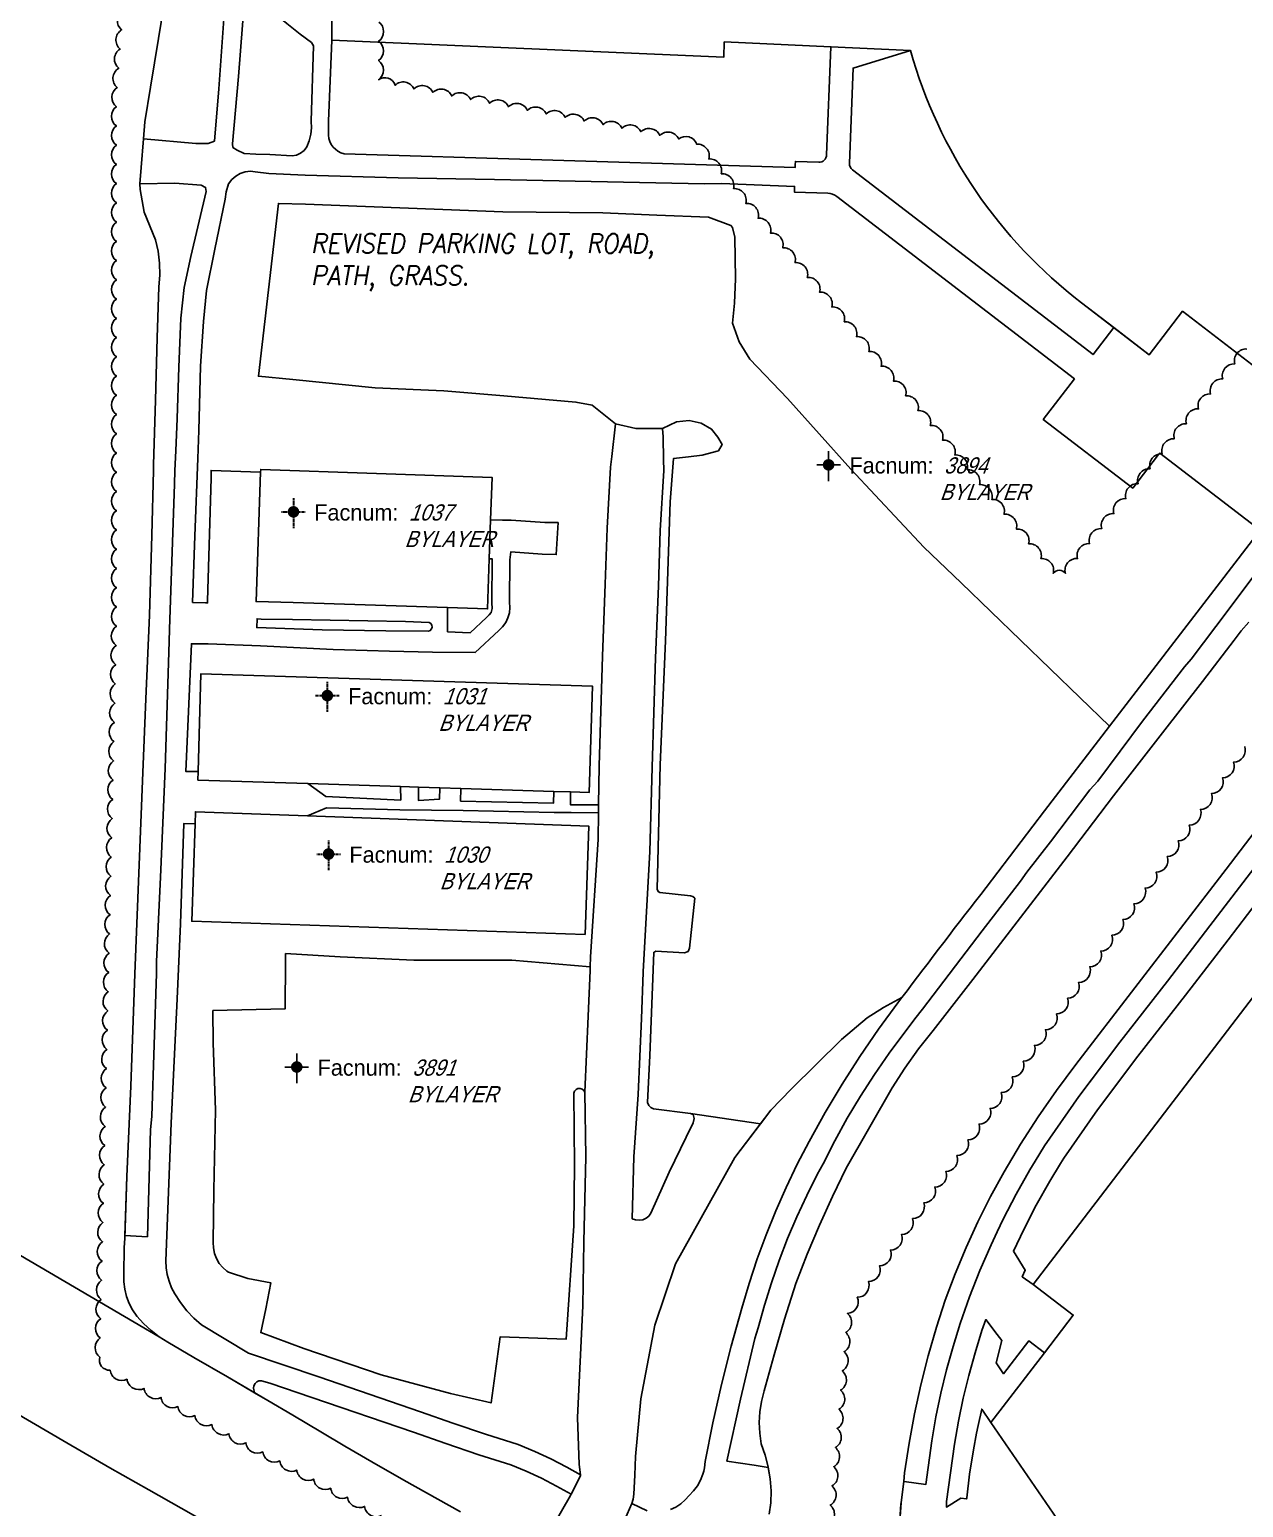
# Model space of a CAD drawing. Header units: inches. Extents: x 1273557 to 1282364, y 239587 to 246310.
# Drawn here: x 1275364.1 to 1275679.4, y 241234.5 to 241618.5 of the extents above; entities that cross this region are included whole.
import ezdxf
from ezdxf.enums import TextEntityAlignment as Align

# ---------------------------------------------------------------- set-up
doc = ezdxf.new("R2010")
doc.units = ezdxf.units.IN
doc.header["$MEASUREMENT"] = 0
doc.linetypes.add('DASHED2', pattern=[0.375, 0.25, -0.125])
doc.layers.add('BLDG-DATA', color=159, linetype='DASHED2', lineweight=30)
for name, color, linetype in [('BLDG-UW', 231, 'Continuous'), ('GRASS', 3, 'Continuous'), ('PATH', 253, 'Continuous'), ('PATH-ISLAND', 252, 'Continuous'), ('PRKG-DATA', 255, 'Continuous'), ('PRKG-UW', 6, 'Continuous'), ('REV-2013', 1, 'Continuous'), ('STREET-NONUW', 4, 'Continuous'), ('STREET-UW', 50, 'Continuous')]:
    doc.layers.add(name, color=color, linetype=linetype)
doc.styles.add('Revisions', font='simplex.shx', dxfattribs={"width": 0.9, "oblique": 10, "height": 25})
doc.styles.add('SS_LITE', font='FRABK.TTF', dxfattribs={"height": 16})

# ---------------------------------------------------------------- blocks, each defined once
blk = doc.blocks.new('*U1')
for p, q in [((-3.08, 0), (3.08, 0)), ((0, 3.55), (0, -4.2))]:
    blk.add_line(p, q)
at = {"const_width": 1.5}
blk.add_lwpolyline([(-0.75, 0, 1), (0.75, 0, 1)], format="xyb", close=True, dxfattribs=at)
at = {"layer": 'BLDG-DATA', "color": 1, "style": 'SS_LITE'}
blk.add_text('Facnum:', height=4.2, dxfattribs=at).set_placement((27.26, -2.25), align=Align.RIGHT)
at = {"layer": 'BLDG-DATA', "color": 7, "style": 'SS_LITE', "oblique": 20, "width": 0.9, "flags": 8}
for tag, p in [('FACNUM', (29.98, -2.25)), ('OBJECT', (28.84, -9.16))]:
    blk.add_attdef(tag, p, '', height=4.2, dxfattribs=at)
blk = doc.blocks.new('*U8')
for p, q in [((-3.08, 0), (3.08, 0)), ((0, 3.55), (0, -4.2))]:
    blk.add_line(p, q)
at = {"const_width": 1.5}
blk.add_lwpolyline([(-0.75, 0, 1), (0.75, 0, 1)], format="xyb", close=True, dxfattribs=at)
at = {"layer": 'PRKG-DATA', "color": 1, "style": 'SS_LITE'}
blk.add_text('Facnum:', height=4.2, dxfattribs=at).set_placement((27.26, -2.25), align=Align.RIGHT)
at = {"layer": 'PRKG-DATA', "color": 7, "style": 'SS_LITE', "oblique": 20, "width": 0.9, "flags": 8}
for tag, p in [('FACNUM', (29.98, -2.25)), ('OBJECT', (28.84, -9.16))]:
    blk.add_attdef(tag, p, '', height=4.2, dxfattribs=at)

msp = doc.modelspace()

# ---------------------------------------------------------------- linework, layer by layer
at = {"layer": 'BLDG-UW'}
msp.add_lwpolyline([(1275442.67, 241637.08), (1275442.56, 241615.75), (1275544.4, 241611.33), (1275544.53, 241615.34), (1275572.25, 241614.06), (1275592.92, 241613.1, 0.162374), (1275637.36, 241547.55), (1275654.95, 241534.04), (1275663.63, 241545.34), (1275695.16, 241521.12)], format="xyb", dxfattribs=at)
for points in [[(1275484.22, 241502.14), (1275424.12, 241504.23), (1275424.1, 241503.56), (1275422.92, 241469.88), (1275432.51, 241469.65), (1275472.66, 241468.33), (1275483.04, 241467.97), (1275483.49, 241480.99), (1275483.84, 241491.13)], [(1275407.81, 241423.49), (1275436.37, 241422.58), (1275460.46, 241421.82), (1275465.08, 241421.67), (1275470.68, 241421.49), (1275476.07, 241421.32), (1275500.27, 241420.55), (1275504.62, 241420.41), (1275509.43, 241420.26), (1275510.29, 241447.94), (1275408.57, 241451.13), (1275407.87, 241425.7)], [(1275406.19, 241386.83), (1275508.38, 241383.38), (1275509.33, 241411.57), (1275436.23, 241414.23), (1275407.15, 241415.29), (1275407.04, 241412.11)]]:
    msp.add_lwpolyline(points, close=True, dxfattribs=at)
msp.add_lwpolyline([(1275729.2, 241428.82), (1275624.78, 241292.47), (1275635.23, 241284.47), (1275627.72, 241274.65), (1275613.85, 241256.53), (1275629.02, 241234.39), (1275629.97, 241233), (1275637.21, 241222.22), (1275651, 241201.73), (1275662.77, 241184.24), (1275679.73, 241206.39)], dxfattribs=at)
at = {"layer": 'GRASS'}
for points in [[(1275393.62, 241590.17), (1275407.22, 241588.95), (1275410.49, 241588.95), (1275412.07, 241589.56), (1275413.24, 241603.12), (1275414.66, 241622.54), (1275416.26, 241641.99), (1275406.09, 241642.79), (1275400.96, 241638.64), (1275400.58, 241635.61), (1275399.67, 241628.99), (1275397.55, 241616.2), (1275395.48, 241603.55), (1275394.03, 241594.51)], [(1275437.81, 241614.3), (1275437.27, 241615.13), (1275434.33, 241617.3), (1275430.86, 241620.13), (1275425.55, 241624.47), (1275420.11, 241629.31), (1275419.9, 241626.43), (1275418.3, 241606.36), (1275416.75, 241588.87), (1275416.9, 241587.89), (1275417.96, 241587.16), (1275419.8, 241586.31), (1275422.84, 241586.19), (1275426.46, 241586.08), (1275432.25, 241585.74), (1275433.41, 241585.92), (1275434.48, 241586.39), (1275435.4, 241587.11), (1275436.1, 241588.05), (1275436.73, 241589.64), (1275437.13, 241591.31), (1275437.31, 241593.03), (1275437.25, 241594.75)], [(1275388.84, 241305.19), (1275394.66, 241304.85), (1275395.5, 241332.59), (1275395.8, 241336.18), (1275397.02, 241373.26), (1275397, 241376.35), (1275398.04, 241398.26), (1275399.27, 241426.5), (1275400.32, 241459.53), (1275400.38, 241462.7), (1275401.7, 241500.43), (1275401.84, 241503.96), (1275402.05, 241509.04), (1275402.41, 241517.48), (1275402.86, 241530.82), (1275403.32, 241543.52), (1275404.25, 241551.52), (1275405.93, 241559.53), (1275409.93, 241576.45), (1275409.77, 241577.5), (1275408.68, 241578.08), (1275401.79, 241578.62), (1275392.69, 241578.41), (1275392.75, 241576.94), (1275393.83, 241571.09), (1275396.77, 241563.93), (1275396.77, 241563.93), (1275397.44, 241560.91), (1275397.82, 241557.84), (1275397.89, 241554.75), (1275397.67, 241551.66), (1275397.25, 241538.43), (1275396.76, 241522.24), (1275396.3, 241505.43), (1275396.26, 241503.97), (1275395.81, 241487.13), (1275395.18, 241466.36), (1275394.3, 241444.62), (1275393.48, 241425.47), (1275392.46, 241399.34), (1275391.44, 241373.2), (1275390.35, 241343.96), (1275389.35, 241320.47)], [(1275535.29, 241507.54), (1275531.39, 241507.07), (1275530.49, 241495.81), (1275529.3, 241459.7), (1275527.91, 241427.5), (1275527.11, 241395.13), (1275527.38, 241394.53), (1275527.81, 241394.29), (1275535.8, 241393.45), (1275536.38, 241393.28), (1275536.88, 241392.81), (1275535.54, 241379.83), (1275535.14, 241378.97), (1275534.24, 241378.64), (1275526.75, 241379.09), (1275526.22, 241378.74), (1275525.19, 241351.9), (1275524.62, 241339.7), (1275524.91, 241338.97), (1275525.46, 241338.4), (1275526.18, 241338.09), (1275526.18, 241338.09), (1275535.77, 241336.89), (1275536.5, 241336.57), (1275536.75, 241335.6), (1275536.48, 241334.43), (1275534.64, 241330.68), (1275530.21, 241321.58), (1275525.51, 241310.94), (1275524.95, 241310.2), (1275524.22, 241309.63), (1275523.37, 241309.26), (1275522.45, 241309.11), (1275521.53, 241309.2), (1275520.65, 241309.52), (1275521.05, 241325.58), (1275522.14, 241341.76), (1275523.02, 241361.57), (1275523.51, 241373.54), (1275523.52, 241373.67), (1275523.65, 241376.87), (1275525.19, 241404.82), (1275525.84, 241426.9), (1275526.71, 241455.24), (1275527.47, 241473.93), (1275527.91, 241488.37), (1275528.84, 241503.97), (1275528.78, 241506.78), (1275528.65, 241512.71), (1275528.54, 241514.84), (1275532.13, 241516.62), (1275535.45, 241516.92), (1275538.53, 241516.24), (1275541.26, 241514.71), (1275542.87, 241512.65), (1275543.99, 241510.71), (1275543.03, 241509.08), (1275538.77, 241507.95)], [(1275482.77, 241465.76), (1275483.46, 241466.41), (1275483.95, 241467.06), (1275484.25, 241468.12), (1275484.14, 241469.58), (1275484.25, 241480.96), (1275483.49, 241480.99), (1275483.04, 241467.97), (1275472.66, 241468.33), (1275472.65, 241462.05), (1275478.53, 241461.81)], [(1275461.72, 241464.7), (1275467.88, 241464.44), (1275468.3, 241464.17), (1275468.58, 241463.75), (1275468.65, 241463.25), (1275468.51, 241462.77), (1275468.18, 241462.39), (1275467.72, 241462.18), (1275467.72, 241462.18), (1275456.62, 241462.29), (1275440.11, 241462.56), (1275423.07, 241463.12), (1275423.17, 241465.43), (1275424.19, 241465.34), (1275432.36, 241465.22)], [(1275460.46, 241421.82), (1275436.37, 241422.58), (1275441.01, 241419.27), (1275460.49, 241418.29)], [(1275470.68, 241421.49), (1275465.08, 241421.67), (1275465.09, 241418.2), (1275470.54, 241418.53)], [(1275500.27, 241420.55), (1275476.07, 241421.32), (1275476.04, 241418.03), (1275500.14, 241417.5)], [(1275508.38, 241383.38), (1275406.19, 241386.83), (1275407.04, 241412.11), (1275404.14, 241412.23), (1275403.29, 241386.11), (1275402.42, 241366.7), (1275400.81, 241334.35), (1275399.5, 241298.61), (1275399.56, 241296.8), (1275399.82, 241295.01), (1275400.29, 241293.26), (1275400.95, 241291.57), (1275401.79, 241289.97), (1275403.23, 241287.72), (1275404.88, 241285.62), (1275406.73, 241283.69), (1275408.76, 241281.95), (1275420.91, 241274.6), (1275439.22, 241268.4), (1275465.66, 241259.37), (1275474.06, 241256.37), (1275482.51, 241253.52), (1275491.02, 241250.82), (1275495.32, 241249.06), (1275499.53, 241247.12), (1275503.66, 241244.99), (1275507.21, 241242.98), (1275506.88, 241245.68), (1275506.42, 241257.86), (1275507.83, 241286.91), (1275508.06, 241303.55), (1275508.6, 241325.63), (1275508.32, 241342.37), (1275508.05, 241342.86), (1275507.62, 241343.22), (1275507.09, 241343.39), (1275506.53, 241343.35), (1275506.03, 241343.12), (1275505.64, 241342.71), (1275505.44, 241342.19), (1275505.44, 241342.19), (1275505.63, 241323.4), (1275505.43, 241307.64), (1275503.49, 241278.24), (1275486.35, 241278.87), (1275483.95, 241261.65), (1275473.44, 241264.14), (1275455.44, 241269), (1275435.3, 241275.79), (1275424.13, 241279.94), (1275425.41, 241286.07), (1275426.72, 241292.87), (1275420.75, 241294.01), (1275415.75, 241295.61), (1275415.32, 241295.87), (1275414.24, 241296.82), (1275413.33, 241297.93), (1275412.6, 241299.17), (1275412.09, 241300.51), (1275411.81, 241301.92), (1275411.75, 241303.36), (1275411.75, 241303.36), (1275411.93, 241316.98), (1275412.34, 241337.74), (1275411.8, 241355.23), (1275411.7, 241363.63), (1275430.44, 241364.05), (1275430.58, 241376.49), (1275430.58, 241378.41), (1275444.77, 241377.54), (1275463.89, 241376.75), (1275479.73, 241376.7), (1275489.38, 241376.67), (1275509.73, 241375.01), (1275509.83, 241377.6), (1275511.82, 241408.1), (1275511.89, 241414.99), (1275504.78, 241415.08), (1275500.36, 241415.08), (1275476.72, 241415.59), (1275460.24, 241415.8), (1275441.21, 241416.3), (1275436.23, 241414.23), (1275509.33, 241411.57)], [(1275627.72, 241274.65), (1275623.65, 241277.77), (1275617.11, 241269.24), (1275617.11, 241269.24), (1275615.18, 241272.09), (1275616.65, 241277.87), (1275615.45, 241279.45), (1275612.51, 241283.3), (1275611.51, 241280.45), (1275609.71, 241274.66), (1275608.09, 241268.79), (1275606.66, 241262.87), (1275605.41, 241256.9), (1275604.35, 241250.92), (1275602.33, 241236.01), (1275602.27, 241234.61), (1275606.01, 241236.91), (1275607.52, 241236.73), (1275607.55, 241237.02), (1275608.29, 241243.15), (1275609.28, 241249.51), (1275610.1, 241253.83), (1275610.48, 241255.83), (1275611.44, 241260.07), (1275613.85, 241256.53)]]:
    msp.add_lwpolyline(points, close=True, dxfattribs=at)
for points in [[(1275442.56, 241615.75), (1275441.7, 241594.7), (1275441.69, 241591.08, 0.329742), (1275445.76, 241586.27), (1275548.5, 241583.12), (1275562.99, 241582.69), (1275563.01, 241583.35), (1275563.03, 241584.25), (1275569.1, 241584.06, 0.411522), (1275571.15, 241585.99), (1275572.25, 241614.06), (1275544.53, 241615.34), (1275544.4, 241611.33)], [(1275577.07, 241583.79, 0.243307), (1275577.85, 241582.12), (1275640.38, 241534.09), (1275645.77, 241541.09), (1275637.36, 241547.55, -0.162374), (1275592.92, 241613.1), (1275578.04, 241608.54)], [(1275488.88, 241480.77), (1275488.77, 241469.74), (1275488.88, 241468.37), (1275488.74, 241467), (1275488.36, 241465.68), (1275487.76, 241464.44), (1275486.94, 241463.34), (1275485.94, 241462.39), (1275479.81, 241456.68), (1275468.78, 241456.72), (1275457.56, 241457.04), (1275451.81, 241457.21), (1275442.98, 241457.43), (1275424.04, 241458.41), (1275410.49, 241458.9), (1275406.11, 241458.94), (1275404.69, 241425.73), (1275407.87, 241425.7), (1275408.57, 241451.13), (1275510.29, 241447.94), (1275509.43, 241420.26), (1275504.62, 241420.41), (1275504.64, 241417.04), (1275511.91, 241417.03), (1275512.01, 241427.18), (1275512.88, 241455.73), (1275513.64, 241474.42), (1275514.09, 241488.99), (1275515.03, 241504.79), (1275515.33, 241507.57), (1275516.25, 241516.1), (1275516.25, 241516.1), (1275510.23, 241520.97), (1275506.01, 241521.74), (1275487.27, 241523.33), (1275471.68, 241524.68), (1275453.84, 241525.42), (1275432.5, 241527.62), (1275423.53, 241528.46), (1275428.73, 241573.36), (1275435.77, 241573.15), (1275487.02, 241571.13), (1275512.98, 241570.91), (1275527.06, 241570.33), (1275540.49, 241569.74), (1275546.3, 241567.64), (1275546.66, 241567.08), (1275547.26, 241564.56), (1275547.45, 241553.75), (1275547.17, 241547.44), (1275546.68, 241542.21), (1275548.44, 241537.35), (1275551.19, 241532.87), (1275561, 241522.62), (1275577.45, 241504.33), (1275596.43, 241484.03), (1275606.06, 241474.73), (1275644.62, 241437.5), (1275673.48, 241475.01), (1275683.79, 241488.45), (1275657.71, 241508.49), (1275657.4, 241508.09), (1275650.7, 241499.37), (1275627.44, 241517.24), (1275635.51, 241527.74), (1275573.78, 241575.16, 0.15761), (1275571.46, 241575.99), (1275562.8, 241576.25), (1275562.82, 241577.14), (1275562.84, 241577.79), (1275543.94, 241578.5), (1275539.36, 241578.43), (1275484.89, 241579.59), (1275459.84, 241579.99), (1275435.66, 241580.66), (1275426.19, 241581.13), (1275426.19, 241581.13), (1275422.65, 241581.54), (1275421.46, 241581.71), (1275420.11, 241581.55), (1275418.81, 241581.12), (1275417.63, 241580.44), (1275416.61, 241579.54), (1275415.78, 241578.46), (1275415.13, 241576.38), (1275414.87, 241574.46), (1275412.16, 241561.45), (1275410.05, 241550.76), (1275409.29, 241542.66), (1275408.47, 241531.05), (1275408.03, 241514.35), (1275407.79, 241507.11), (1275407.03, 241487), (1275406.4, 241469.69), (1275409.75, 241469.55), (1275410.3, 241469.53), (1275410.32, 241470.09), (1275411.21, 241501.97), (1275411.22, 241503.96), (1275424.1, 241503.56), (1275424.12, 241504.23), (1275484.22, 241502.14), (1275483.84, 241491.13), (1275486.97, 241491.02), (1275489.18, 241491.05), (1275497.89, 241490.45), (1275501.36, 241490.43), (1275500.9, 241482.08), (1275497.2, 241482.23), (1275489.09, 241482.8)]]:
    msp.add_lwpolyline(points, format="xyb", close=True, dxfattribs=at)
for points in [[(1275528.54, 241514.84), (1275528.65, 241512.71), (1275528.78, 241506.76)], [(1275688.3, 241484.81), (1275675.43, 241467.68), (1275665.85, 241454.95), (1275664.14, 241452.89), (1275653.19, 241438.85), (1275641.58, 241423.22), (1275639.52, 241420.93), (1275629.31, 241407.45), (1275623.2, 241399.58), (1275621.5, 241397.27), (1275611.54, 241384.31), (1275596.04, 241364.01), (1275594.07, 241361.47), (1275587.38, 241352.56), (1275583.56, 241347.04), (1275579.93, 241341.4), (1275576.5, 241335.64), (1275573.26, 241329.77), (1275570.23, 241323.8), (1275570.23, 241323.8), (1275568.72, 241321.05), (1275565.96, 241315.59), (1275563.38, 241310.03), (1275560.99, 241304.39), (1275558.79, 241298.68), (1275556.79, 241292.89), (1275554.99, 241287.04), (1275553.38, 241281.13), (1275553.38, 241281.13), (1275552.52, 241278.44), (1275548.77, 241262.61), (1275545.25, 241246.54), (1275552.36, 241245.48), (1275555.99, 241244.9), (1275555.97, 241245.03), (1275555.19, 241248.06), (1275554.15, 241251), (1275554.15, 241251), (1275553.76, 241253.76), (1275553.64, 241256.54), (1275553.79, 241259.32), (1275554.22, 241262.07), (1275554.91, 241264.76), (1275554.91, 241264.76), (1275557.49, 241274.12), (1275560.23, 241283.42), (1275563.13, 241292.67), (1275563.13, 241292.67), (1275566.11, 241300.29), (1275569.3, 241307.83), (1275572.68, 241315.28), (1275576.26, 241322.65), (1275588.16, 241343.51), (1275588.16, 241343.51), (1275591.5, 241348.64), (1275595.05, 241353.63), (1275598.79, 241358.47), (1275609.15, 241371.65), (1275620.63, 241386.68), (1275633.6, 241403.53), (1275645.68, 241419.38), (1275658.44, 241435.77), (1275668.81, 241449.14), (1275677, 241459.86), (1275677, 241459.86), (1275678.81, 241462.27), (1275680.8, 241464.56)], [(1275688.01, 241398.42), (1275675.47, 241381.99), (1275664.42, 241367.62), (1275652.04, 241351.74), (1275641.53, 241337.81), (1275632.77, 241325.23), (1275631.93, 241323.85), (1275629.11, 241319.24), (1275625.62, 241313.05), (1275622.34, 241306.74), (1275619.67, 241301.11), (1275622.76, 241296.16), (1275621.96, 241294.46), (1275624.77, 241292.45), (1275624.78, 241292.47), (1275729.2, 241428.82)], [(1275690.88, 241421.22), (1275674.94, 241400.32), (1275651.18, 241369.56), (1275635.87, 241349.6), (1275630.86, 241342.87), (1275626.09, 241335.97), (1275621.54, 241328.92), (1275617.24, 241321.72), (1275613.71, 241315.27), (1275610.42, 241308.7), (1275607.37, 241302.01), (1275604.55, 241295.21), (1275601.98, 241288.32), (1275599.65, 241281.33), (1275597.52, 241273.88), (1275595.63, 241266.36), (1275593.98, 241258.79), (1275592.57, 241251.17), (1275591.4, 241243.51), (1275591.2, 241241.24), (1275591.33, 241241.22), (1275596.92, 241240.45), (1275598.46, 241251.84), (1275599.56, 241258.03), (1275600.84, 241264.18), (1275602.32, 241270.29), (1275603.99, 241276.33), (1275605.85, 241282.32), (1275608.28, 241289.24), (1275610.96, 241296.06), (1275613.87, 241302.78), (1275615.44, 241306.09), (1275617.01, 241309.39), (1275620.38, 241315.89), (1275623.97, 241322.26), (1275625.31, 241324.45), (1275627.78, 241328.49), (1275636.71, 241341.31), (1275647.31, 241355.37), (1275659.71, 241371.27), (1275670.74, 241385.61), (1275683.28, 241402.04)], [(1275530.57, 241233.95), (1275531.97, 241234.59), (1275533.26, 241235.43), (1275534.41, 241236.45), (1275535.4, 241237.63), (1275536.57, 241238.81), (1275537.57, 241240.14), (1275538.39, 241241.59), (1275539, 241243.13), (1275539.2, 241243.94), (1275539.39, 241244.75), (1275539.57, 241246.4), (1275541.56, 241256.47), (1275543.8, 241266.48), (1275546.31, 241276.44), (1275549.08, 241286.32), (1275551.01, 241292.72), (1275553.13, 241299.06), (1275555.44, 241305.33), (1275557.95, 241311.53), (1275560.64, 241317.65), (1275563.53, 241323.68), (1275566.59, 241329.62), (1275570.76, 241337.11), (1275575.16, 241344.46), (1275579.77, 241351.68), (1275584.61, 241358.74), (1275589.65, 241365.65), (1275590.71, 241366.99), (1275585.93, 241364.44), (1275581.68, 241361.74), (1275574.98, 241356.07), (1275561.96, 241343.17), (1275556.67, 241337.76), (1275547.26, 241325.4), (1275531.92, 241297.8), (1275526.47, 241281.84), (1275522.89, 241262.75), (1275521.49, 241247.76), (1275521.34, 241242.88), (1275521.07, 241237.95), (1275520.92, 241236.66), (1275520.51, 241235.49), (1275524.5, 241233.66)], [(1275499.6, 241228.82), (1275504.6, 241237.61), (1275504.77, 241237.93), (1275501, 241240.07), (1275497.08, 241242.08), (1275493.08, 241243.93), (1275489.11, 241245.56), (1275480.77, 241248.2), (1275472.22, 241251.08), (1275463.81, 241254.09), (1275437.42, 241263.1), (1275426.47, 241266.81), (1275424.28, 241267.41), (1275423.66, 241267.37), (1275423.09, 241267.12), (1275422.63, 241266.69), (1275422.35, 241266.14), (1275422.27, 241265.52), (1275422.52, 241264.32), (1275425.95, 241262.32), (1275432.46, 241258.5), (1275439.73, 241254.12), (1275445.97, 241250.44), (1275453.02, 241246.34), (1275461.31, 241241.62), (1275476.06, 241233.37)]]:
    msp.add_lwpolyline(points, dxfattribs=at)
at = {"layer": 'PATH'}
for points in [[(1275695.16, 241521.12), (1275663.63, 241545.34), (1275654.95, 241534.04), (1275645.77, 241541.09), (1275640.38, 241534.09), (1275577.85, 241582.12, -0.243307), (1275577.07, 241583.79), (1275578.04, 241608.54), (1275592.92, 241613.1), (1275572.25, 241614.06), (1275571.15, 241585.99, -0.411522), (1275569.1, 241584.06), (1275563.03, 241584.25), (1275563.01, 241583.35), (1275562.99, 241582.69), (1275548.5, 241583.12), (1275445.76, 241586.27, -0.329742), (1275441.69, 241591.08), (1275441.7, 241594.7), (1275442.56, 241615.75), (1275442.67, 241637.08)], [(1275414.66, 241622.54), (1275413.24, 241603.12), (1275412.07, 241589.56), (1275410.49, 241588.95), (1275407.22, 241588.95), (1275393.62, 241590.17), (1275393.62, 241590.17), (1275393.01, 241582.67), (1275392.69, 241578.41), (1275401.79, 241578.62), (1275408.68, 241578.08), (1275409.77, 241577.5), (1275409.93, 241576.45), (1275405.93, 241559.53), (1275404.25, 241551.52), (1275403.32, 241543.52), (1275402.86, 241530.82), (1275402.41, 241517.48), (1275402.05, 241509.04), (1275401.84, 241503.96), (1275401.7, 241500.43), (1275400.38, 241462.7), (1275400.32, 241459.53), (1275399.27, 241426.5), (1275398.04, 241398.26), (1275397, 241376.35), (1275397.02, 241373.26), (1275395.8, 241336.18), (1275395.5, 241332.59), (1275394.66, 241304.85), (1275388.84, 241305.19), (1275388.81, 241304.37), (1275388.63, 241302.03), (1275388.57, 241295.09), (1275388.58, 241293.15), (1275388.81, 241291.23), (1275389.27, 241289.35), (1275389.95, 241287.53), (1275390.84, 241285.81), (1275391.92, 241284.2), (1275391.92, 241284.2), (1275393.7, 241282.26), (1275395.64, 241280.47), (1275397.73, 241278.86), (1275399.94, 241277.43), (1275406.72, 241273.46), (1275415.49, 241268.43), (1275422.52, 241264.32), (1275422.27, 241265.52), (1275422.35, 241266.14), (1275422.63, 241266.69), (1275423.09, 241267.12), (1275423.66, 241267.37), (1275424.28, 241267.41), (1275426.47, 241266.81), (1275437.42, 241263.1), (1275463.81, 241254.09), (1275472.22, 241251.08), (1275480.77, 241248.2), (1275489.11, 241245.56), (1275493.08, 241243.93), (1275497.08, 241242.08), (1275501, 241240.07), (1275504.77, 241237.93), (1275507.24, 241242.73), (1275507.21, 241242.98), (1275507.21, 241242.98), (1275503.66, 241244.99), (1275499.53, 241247.12), (1275495.32, 241249.06), (1275491.02, 241250.82), (1275482.51, 241253.52), (1275474.06, 241256.37), (1275465.66, 241259.37), (1275439.22, 241268.4), (1275420.91, 241274.6), (1275408.76, 241281.95), (1275406.73, 241283.69), (1275404.88, 241285.62), (1275403.23, 241287.72), (1275401.79, 241289.97), (1275400.95, 241291.57), (1275400.29, 241293.26), (1275399.82, 241295.01), (1275399.56, 241296.8), (1275399.5, 241298.61), (1275400.81, 241334.35), (1275402.42, 241366.7), (1275403.29, 241386.11), (1275404.14, 241412.23), (1275407.04, 241412.11), (1275407.15, 241415.29), (1275436.23, 241414.23), (1275441.21, 241416.3), (1275460.24, 241415.8), (1275476.72, 241415.59), (1275500.36, 241415.08), (1275504.78, 241415.08), (1275511.89, 241414.99), (1275511.91, 241417.03), (1275504.64, 241417.04), (1275504.62, 241420.41), (1275500.27, 241420.55), (1275500.14, 241417.5), (1275476.04, 241418.03), (1275476.07, 241421.32), (1275470.68, 241421.49), (1275470.54, 241418.53), (1275465.09, 241418.2), (1275465.08, 241421.67), (1275460.46, 241421.82), (1275460.49, 241418.29), (1275441.01, 241419.27), (1275436.37, 241422.58), (1275407.81, 241423.49), (1275407.87, 241425.7), (1275404.69, 241425.73), (1275406.11, 241458.94), (1275410.49, 241458.9), (1275424.04, 241458.41), (1275442.98, 241457.43), (1275451.81, 241457.21), (1275457.56, 241457.04), (1275468.78, 241456.72), (1275479.81, 241456.68), (1275485.94, 241462.39), (1275486.94, 241463.34), (1275487.76, 241464.44), (1275488.36, 241465.68), (1275488.74, 241467), (1275488.88, 241468.37), (1275488.77, 241469.74), (1275488.88, 241480.77), (1275489.09, 241482.8), (1275497.2, 241482.23), (1275500.9, 241482.08), (1275501.36, 241490.43), (1275497.89, 241490.45), (1275489.18, 241491.05), (1275486.97, 241491.02), (1275483.84, 241491.13), (1275483.49, 241480.99), (1275484.25, 241480.96), (1275484.14, 241469.58), (1275484.25, 241468.12), (1275483.95, 241467.06), (1275483.46, 241466.41), (1275482.77, 241465.76), (1275478.53, 241461.81), (1275472.65, 241462.05), (1275472.66, 241468.33), (1275432.51, 241469.65), (1275422.92, 241469.88), (1275424.1, 241503.56), (1275411.22, 241503.96), (1275411.21, 241501.97), (1275410.32, 241470.09), (1275410.3, 241469.53), (1275409.75, 241469.55), (1275406.4, 241469.69), (1275407.03, 241487), (1275407.79, 241507.11), (1275408.03, 241514.35), (1275408.47, 241531.05), (1275409.29, 241542.66), (1275410.05, 241550.76), (1275412.16, 241561.45), (1275414.87, 241574.46), (1275415.13, 241576.38), (1275415.78, 241578.46), (1275416.61, 241579.54), (1275417.63, 241580.44), (1275418.81, 241581.12), (1275420.11, 241581.55), (1275421.46, 241581.71), (1275422.65, 241581.54), (1275426.19, 241581.13), (1275435.66, 241580.66), (1275459.84, 241579.99), (1275484.89, 241579.59), (1275539.36, 241578.43), (1275543.94, 241578.5), (1275562.84, 241577.79), (1275562.82, 241577.14), (1275562.8, 241576.25), (1275571.46, 241575.99, -0.157607), (1275573.78, 241575.16), (1275635.51, 241527.74), (1275627.44, 241517.24), (1275650.7, 241499.37), (1275657.4, 241508.09), (1275657.71, 241508.49), (1275683.79, 241488.45), (1275673.48, 241475.01), (1275644.62, 241437.5), (1275627.71, 241415.52), (1275612.58, 241395.59, 0.004355), (1275590.7, 241366.98), (1275590.71, 241366.99), (1275589.65, 241365.65), (1275584.61, 241358.74), (1275579.77, 241351.68), (1275575.16, 241344.46), (1275570.76, 241337.11), (1275566.59, 241329.62), (1275563.53, 241323.68), (1275560.64, 241317.65), (1275557.95, 241311.53), (1275555.44, 241305.33), (1275553.13, 241299.06), (1275551.01, 241292.72), (1275549.08, 241286.32), (1275546.31, 241276.44), (1275543.8, 241266.48), (1275541.56, 241256.47), (1275539.57, 241246.4), (1275539.39, 241244.75), (1275539.2, 241243.94), (1275539, 241243.13), (1275538.39, 241241.59), (1275537.57, 241240.14), (1275536.57, 241238.81), (1275535.4, 241237.63), (1275534.41, 241236.45), (1275533.26, 241235.43), (1275531.97, 241234.59), (1275530.57, 241233.95)]]:
    msp.add_lwpolyline(points, format="xyb", dxfattribs=at)
for points in [[(1275556.19, 241232.79), (1275556.65, 241235.69), (1275556.65, 241235.69), (1275556.7, 241238.82), (1275556.48, 241241.95), (1275555.99, 241244.9), (1275552.36, 241245.48), (1275545.25, 241246.54), (1275548.77, 241262.61), (1275552.52, 241278.44), (1275553.38, 241281.13), (1275553.38, 241281.13), (1275554.99, 241287.04), (1275556.79, 241292.89), (1275558.79, 241298.68), (1275560.99, 241304.39), (1275563.38, 241310.03), (1275565.96, 241315.59), (1275568.72, 241321.05), (1275570.23, 241323.8), (1275570.23, 241323.8), (1275573.26, 241329.77), (1275576.5, 241335.64), (1275579.93, 241341.4), (1275583.56, 241347.04), (1275587.38, 241352.56), (1275594.07, 241361.47), (1275596.04, 241364.01), (1275611.54, 241384.31), (1275621.5, 241397.27), (1275623.2, 241399.58), (1275629.31, 241407.45), (1275639.52, 241420.93), (1275641.58, 241423.22), (1275653.19, 241438.85), (1275664.14, 241452.89), (1275665.85, 241454.95), (1275675.43, 241467.68), (1275688.3, 241484.81)], [(1275683.28, 241402.04), (1275670.74, 241385.61), (1275659.71, 241371.27), (1275647.31, 241355.37), (1275644.74, 241351.96), (1275636.71, 241341.31), (1275627.78, 241328.49), (1275625.31, 241324.45), (1275623.97, 241322.26), (1275620.38, 241315.89), (1275617.01, 241309.39), (1275615.44, 241306.09), (1275613.87, 241302.78), (1275610.96, 241296.06), (1275608.28, 241289.24), (1275605.85, 241282.32), (1275603.99, 241276.33), (1275602.32, 241270.29), (1275600.84, 241264.18), (1275599.56, 241258.03), (1275598.46, 241251.84), (1275596.92, 241240.45), (1275591.33, 241241.22), (1275591.2, 241241.24), (1275590.48, 241235.81), (1275589.79, 241226.02)], [(1275409.23, 241231.05), (1275395.01, 241239.08), (1275384.89, 241244.8), (1275373.71, 241251.33), (1275346.12, 241267.36)], [(1275524.5, 241233.66), (1275520.51, 241235.49), (1275518.07, 241230)]]:
    msp.add_lwpolyline(points, dxfattribs=at)
at = {"layer": 'PATH-ISLAND'}
for points in [[(1275437.81, 241614.3), (1275437.27, 241615.13), (1275434.33, 241617.3), (1275430.86, 241620.13), (1275425.55, 241624.47), (1275420.11, 241629.31), (1275419.9, 241626.43), (1275418.3, 241606.36), (1275416.75, 241588.87), (1275416.9, 241587.89), (1275417.96, 241587.16), (1275419.8, 241586.31), (1275422.84, 241586.19), (1275426.46, 241586.08), (1275432.25, 241585.74), (1275433.41, 241585.92), (1275434.48, 241586.39), (1275435.4, 241587.11), (1275436.1, 241588.05), (1275436.73, 241589.64), (1275437.13, 241591.31), (1275437.31, 241593.03), (1275437.25, 241594.75)], [(1275461.72, 241464.7), (1275467.88, 241464.44), (1275468.3, 241464.17), (1275468.58, 241463.75), (1275468.65, 241463.25), (1275468.51, 241462.77), (1275468.18, 241462.39), (1275467.72, 241462.18), (1275467.72, 241462.18), (1275456.62, 241462.29), (1275440.11, 241462.56), (1275423.07, 241463.12), (1275423.17, 241465.43), (1275424.19, 241465.34), (1275432.36, 241465.22)]]:
    msp.add_lwpolyline(points, close=True, dxfattribs=at)
msp.add_lwpolyline([(1275688.01, 241398.42), (1275675.47, 241381.99), (1275664.42, 241367.62), (1275652.04, 241351.74), (1275648.56, 241347.13), (1275641.53, 241337.81), (1275632.77, 241325.23), (1275631.93, 241323.85), (1275629.11, 241319.24), (1275625.62, 241313.05), (1275622.34, 241306.74), (1275619.67, 241301.11), (1275622.76, 241296.16), (1275621.96, 241294.46), (1275624.77, 241292.45), (1275624.78, 241292.47), (1275635.23, 241284.47), (1275627.72, 241274.65), (1275623.65, 241277.77), (1275617.11, 241269.24), (1275617.11, 241269.24), (1275615.18, 241272.09), (1275616.65, 241277.87), (1275615.45, 241279.45), (1275612.51, 241283.3), (1275611.51, 241280.45), (1275609.71, 241274.66), (1275608.09, 241268.79), (1275606.66, 241262.87), (1275605.41, 241256.9), (1275604.35, 241250.92), (1275602.33, 241236.01), (1275602.27, 241234.61), (1275606.01, 241236.91), (1275607.52, 241236.73), (1275607.55, 241237.02), (1275608.29, 241243.15), (1275609.28, 241249.51), (1275610.1, 241253.83), (1275610.48, 241255.83), (1275611.44, 241260.07), (1275613.85, 241256.53), (1275629.02, 241234.39)], dxfattribs=at)
at = {"layer": 'PRKG-UW'}
msp.add_lwpolyline([(1275528.54, 241514.84), (1275532.13, 241516.62), (1275535.45, 241516.92), (1275538.53, 241516.24), (1275541.26, 241514.71), (1275542.87, 241512.65), (1275543.99, 241510.71), (1275543.03, 241509.08), (1275538.77, 241507.95), (1275535.29, 241507.54), (1275531.39, 241507.07), (1275530.49, 241495.81), (1275529.3, 241459.7), (1275527.91, 241427.5), (1275527.11, 241395.13), (1275527.38, 241394.53), (1275527.81, 241394.29), (1275535.8, 241393.45), (1275536.38, 241393.28), (1275536.88, 241392.81), (1275535.54, 241379.83), (1275535.14, 241378.97), (1275534.24, 241378.64), (1275526.75, 241379.09), (1275526.22, 241378.74), (1275525.19, 241351.9), (1275524.62, 241339.7), (1275524.91, 241338.97), (1275525.46, 241338.4), (1275526.18, 241338.09), (1275526.18, 241338.09), (1275535.77, 241336.89), (1275535.77, 241336.89), (1275553.96, 241334.19), (1275556.67, 241337.76), (1275561.96, 241343.17), (1275574.98, 241356.07), (1275581.68, 241361.74), (1275585.93, 241364.44), (1275590.7, 241366.98, -0.004355), (1275612.58, 241395.59), (1275627.71, 241415.52), (1275644.62, 241437.5), (1275606.06, 241474.73), (1275596.43, 241484.03), (1275577.45, 241504.33), (1275561, 241522.62), (1275551.19, 241532.87), (1275548.44, 241537.35), (1275546.68, 241542.21), (1275547.17, 241547.44), (1275547.45, 241553.75), (1275547.26, 241564.56), (1275546.66, 241567.08), (1275546.3, 241567.64), (1275540.49, 241569.74), (1275527.06, 241570.33), (1275512.98, 241570.91), (1275487.02, 241571.13), (1275435.77, 241573.15), (1275428.73, 241573.36), (1275423.53, 241528.46), (1275432.5, 241527.62), (1275453.84, 241525.42), (1275471.68, 241524.68), (1275487.27, 241523.33), (1275506.01, 241521.74), (1275510.23, 241520.97), (1275516.25, 241516.1), (1275521.56, 241514.88)], format="xyb", close=True, dxfattribs=at)
msp.add_lwpolyline([(1275508.32, 241342.37), (1275508.05, 241342.86), (1275507.62, 241343.22), (1275507.09, 241343.39), (1275506.53, 241343.35), (1275506.03, 241343.12), (1275505.64, 241342.71), (1275505.44, 241342.19), (1275505.44, 241342.19), (1275505.63, 241323.4), (1275505.43, 241307.64), (1275503.49, 241278.24), (1275486.35, 241278.87), (1275483.95, 241261.65), (1275473.44, 241264.14), (1275455.44, 241269), (1275435.3, 241275.79), (1275424.13, 241279.94), (1275425.41, 241286.07), (1275426.72, 241292.87), (1275420.75, 241294.01), (1275415.75, 241295.61), (1275415.32, 241295.87), (1275414.24, 241296.82), (1275413.33, 241297.93), (1275412.6, 241299.17), (1275412.09, 241300.51), (1275411.81, 241301.92), (1275411.75, 241303.36), (1275411.75, 241303.36), (1275411.93, 241316.98), (1275412.34, 241337.74), (1275411.8, 241355.23), (1275411.7, 241363.63), (1275430.44, 241364.05), (1275430.58, 241376.49), (1275430.58, 241378.41), (1275444.77, 241377.54), (1275463.89, 241376.75), (1275479.73, 241376.7), (1275489.38, 241376.67), (1275509.73, 241375.01), (1275509.69, 241374.12), (1275509.69, 241374.06), (1275509.2, 241362.16)], close=True, dxfattribs=at)
at = {"layer": 'REV-2013'}
for points in [[(1275388.37, 241623.42, 0.520567), (1275387.98, 241618.44, 0.520567), (1275387.6, 241613.45, 0.520567), (1275387.22, 241608.47, 0.520567), (1275386.84, 241603.48, 0.520567), (1275386.62, 241598.49, 0.520567), (1275386.62, 241593.49, 0.520567), (1275386.62, 241588.49, 0.520567), (1275386.62, 241583.49, 0.520567), (1275386.62, 241578.49, 0.520567), (1275386.62, 241573.49, 0.520567), (1275386.62, 241568.49, 0.520567), (1275386.62, 241563.49, 0.520567), (1275386.62, 241558.49, 0.520567), (1275386.62, 241553.49, 0.520567), (1275386.62, 241548.49, 0.520567), (1275386.62, 241543.49, 0.520567), (1275386.62, 241538.49, 0.520567), (1275386.62, 241533.49, 0.520567), (1275386.62, 241528.49, 0.520567), (1275386.62, 241523.49, 0.520567), (1275386.62, 241518.49, 0.520567), (1275386.62, 241513.49, 0.520567), (1275386.62, 241508.49, 0.520567), (1275386.62, 241503.49, 0.520567), (1275386.62, 241498.49, 0.520567), (1275386.62, 241493.49, 0.520567), (1275386.62, 241488.49, 0.520567), (1275386.62, 241483.49, 0.520567), (1275386.62, 241478.49, 0.520567), (1275386.62, 241473.49, 0.520567), (1275386.62, 241468.49, 0.520567), (1275386.62, 241463.49, 0.520567), (1275386.57, 241458.49, 0.520567), (1275386.45, 241453.49, 0.520567), (1275386.34, 241448.49, 0.520567), (1275386.22, 241443.49, 0.520567), (1275386.11, 241438.5, 0.520567), (1275385.99, 241433.5, 0.520567), (1275385.88, 241428.5, 0.520567), (1275385.76, 241423.5, 0.520567), (1275385.65, 241418.5, 0.520567), (1275385.53, 241413.5, 0.520567), (1275385.42, 241408.5, 0.520567), (1275385.3, 241403.51, 0.520567), (1275385.19, 241398.51, 0.520567), (1275385.07, 241393.51, 0.520567), (1275384.96, 241388.51, 0.520567), (1275384.85, 241383.51, 0.520567), (1275384.73, 241378.51, 0.520567), (1275384.62, 241373.51, 0.520567), (1275384.5, 241368.51, 0.520567), (1275384.39, 241363.52, 0.520567), (1275384.27, 241358.52, 0.520567), (1275384.16, 241353.52, 0.520567), (1275384.04, 241348.52, 0.520567), (1275383.93, 241343.52, 0.520567), (1275383.81, 241338.52, 0.520567), (1275383.7, 241333.52, 0.520567), (1275383.58, 241328.53, 0.520567), (1275383.47, 241323.53, 0.520567), (1275383.35, 241318.53, 0.520567), (1275383.24, 241313.53, 0.520567), (1275383.12, 241308.53, 0.520567), (1275383.01, 241303.53, 0.520567), (1275382.89, 241298.53, 0.520567), (1275382.78, 241293.53, 0.520567), (1275382.66, 241288.54, 0.520567), (1275382.55, 241283.54, 0.520567), (1275382.43, 241278.54, 0.520567), (1275382.32, 241273.54, 0.520567), (1275384.98, 241270.16, 0.520567), (1275389.39, 241267.8, 0.520567), (1275393.8, 241265.44, 0.520567), (1275398.21, 241263.08, 0.520567), (1275402.61, 241260.72, 0.520567), (1275407.02, 241258.36, 0.520567), (1275411.43, 241256.01, 0.520567), (1275415.84, 241253.65, 0.520567), (1275420.25, 241251.29, 0.520567), (1275424.66, 241248.93, 0.520567), (1275429.06, 241246.57, 0.520567), (1275433.47, 241244.21, 0.520567), (1275437.88, 241241.85, 0.520567), (1275442.29, 241239.49, 0.520567), (1275446.7, 241237.13, 0.520567), (1275451.11, 241234.77, 0.520567), (1275455.52, 241232.41, 0.520567)], [(1275680.35, 241535.52, 0.520567), (1275677.2, 241531.63, 0.520567), (1275674.06, 241527.74, 0.520567), (1275670.91, 241523.85, 0.520567), (1275667.77, 241519.97, 0.520567), (1275664.63, 241516.08, 0.520567), (1275661.48, 241512.19, 0.520567), (1275658.34, 241508.3, 0.520567), (1275655.2, 241504.41, 0.520567), (1275652.05, 241500.52, 0.520567), (1275648.91, 241496.64, 0.520567), (1275645.77, 241492.75, 0.520567), (1275642.62, 241488.86, 0.520567), (1275639.48, 241484.97, 0.520567), (1275636.34, 241481.08, 0.520567), (1275633.19, 241477.2, 0.520567), (1275630.02, 241477.2, 0.520567), (1275626.83, 241481.05, 0.520567), (1275623.63, 241484.9, 0.520567), (1275620.44, 241488.74, 0.520567), (1275617.24, 241492.59, 0.520567), (1275614.05, 241496.43, 0.520567), (1275610.85, 241500.28, 0.520567), (1275607.66, 241504.13, 0.520567), (1275604.46, 241507.97, 0.520567), (1275601.27, 241511.82, 0.520567), (1275598.07, 241515.66, 0.520567), (1275594.88, 241519.51, 0.520567), (1275591.68, 241523.36, 0.520567), (1275588.49, 241527.2, 0.520567), (1275585.29, 241531.05, 0.520567), (1275582.1, 241534.89, 0.520567), (1275578.9, 241538.74, 0.520567), (1275575.71, 241542.59, 0.520567), (1275572.51, 241546.43, 0.520567), (1275569.32, 241550.28, 0.520567), (1275566.12, 241554.12, 0.520567), (1275562.93, 241557.97, 0.520567), (1275559.73, 241561.82, 0.520567), (1275556.54, 241565.66, 0.520567), (1275553.34, 241569.51, 0.520567), (1275550.15, 241573.36, 0.520567), (1275546.95, 241577.2, 0.520567), (1275543.76, 241581.05, 0.520567), (1275540.56, 241584.89, 0.520567), (1275537.37, 241588.74, 0.520567), (1275532.71, 241590.1, 0.520567), (1275527.8, 241591.03, 0.520567), (1275522.88, 241591.96, 0.520567), (1275517.97, 241592.89, 0.520567), (1275513.06, 241593.82, 0.520567), (1275508.15, 241594.75, 0.520567), (1275503.23, 241595.68, 0.520567), (1275498.32, 241596.61, 0.520567), (1275493.41, 241597.54, 0.520567), (1275488.49, 241598.47, 0.520567), (1275483.58, 241599.4, 0.520567), (1275478.67, 241600.33, 0.520567), (1275473.76, 241601.26, 0.520567), (1275468.84, 241602.19, 0.520567), (1275463.93, 241603.12, 0.520567), (1275459.02, 241604.05, 0.520567), (1275454.72, 241605.49, 0.520567), (1275454.73, 241610.49, 0.520567), (1275454.75, 241615.49, 0.520567), (1275454.76, 241620.49, 0.520567)], [(1275571.64, 241230.12, 0.520567), (1275572.09, 241235.1, 0.520567), (1275572.53, 241240.08, 0.520567), (1275572.98, 241245.06, 0.520567), (1275573.42, 241250.04, 0.520567), (1275573.87, 241255.02, 0.520567), (1275574.32, 241260, 0.520567), (1275574.76, 241264.98, 0.520567), (1275575.21, 241269.96, 0.520567), (1275575.66, 241274.94, 0.520567), (1275576.1, 241279.92, 0.520567), (1275576.55, 241284.9, 0.520567), (1275579.11, 241289.1, 0.520567), (1275581.99, 241293.19, 0.520567), (1275584.87, 241297.28, 0.520567), (1275587.74, 241301.37, 0.520567), (1275590.62, 241305.46, 0.520567), (1275593.49, 241309.55, 0.520567), (1275596.37, 241313.64, 0.520567), (1275599.24, 241317.73, 0.520567), (1275602.12, 241321.83, 0.520567), (1275604.99, 241325.92, 0.520567), (1275607.87, 241330.01, 0.520567), (1275610.74, 241334.1, 0.520567), (1275613.62, 241338.19, 0.520567), (1275616.5, 241342.28, 0.520567), (1275619.37, 241346.37, 0.520567), (1275622.25, 241350.46, 0.520567), (1275625.12, 241354.55, 0.520567), (1275628, 241358.64, 0.520567), (1275630.87, 241362.73, 0.520567), (1275633.75, 241366.82, 0.520567), (1275636.62, 241370.91, 0.520567), (1275639.5, 241375, 0.520567), (1275642.38, 241379.09, 0.520567), (1275645.25, 241383.18, 0.520567), (1275648.13, 241387.27, 0.520567), (1275651, 241391.36, 0.520567), (1275653.88, 241395.45, 0.520567), (1275656.75, 241399.54, 0.520567), (1275659.63, 241403.63, 0.520567), (1275662.5, 241407.72, 0.520567), (1275665.38, 241411.81, 0.520567), (1275668.25, 241415.9, 0.520567), (1275671.13, 241420, 0.520567), (1275674.01, 241424.09, 0.520567), (1275676.88, 241428.18, 0.520567), (1275679.76, 241432.27, 0.520567)]]:
    msp.add_lwpolyline(points, format="xyb", dxfattribs=at)
at = {"layer": 'STREET-NONUW'}
for points in [[(1275320.16, 241324.3), (1275397.73, 241278.86), (1275395.64, 241280.47), (1275393.7, 241282.26), (1275391.92, 241284.2), (1275391.92, 241284.2), (1275390.84, 241285.81), (1275389.95, 241287.53), (1275389.27, 241289.35), (1275388.81, 241291.23), (1275388.58, 241293.15), (1275388.57, 241295.09), (1275388.63, 241302.03), (1275388.81, 241304.37), (1275389.35, 241320.47), (1275390.35, 241343.96), (1275391.44, 241373.2), (1275392.46, 241399.34), (1275393.48, 241425.47), (1275394.3, 241444.62), (1275395.18, 241466.36), (1275395.81, 241487.13), (1275396.26, 241503.97), (1275396.3, 241505.43), (1275396.76, 241522.24), (1275397.25, 241538.43), (1275397.67, 241551.66), (1275397.89, 241554.75), (1275397.82, 241557.84), (1275397.44, 241560.91), (1275396.77, 241563.93), (1275396.77, 241563.93), (1275393.83, 241571.09), (1275392.75, 241576.94), (1275392.69, 241578.41), (1275393.01, 241582.67), (1275393.62, 241590.17), (1275393.62, 241590.17), (1275394.03, 241594.51), (1275395.48, 241603.55), (1275397.55, 241616.2), (1275399.67, 241628.99)], [(1275556.19, 241232.79), (1275556.65, 241235.69), (1275556.65, 241235.69), (1275556.7, 241238.82), (1275556.48, 241241.95), (1275555.97, 241245.03), (1275555.19, 241248.06), (1275554.15, 241251), (1275554.15, 241251), (1275553.76, 241253.76), (1275553.64, 241256.54), (1275553.79, 241259.32), (1275554.22, 241262.07), (1275554.91, 241264.76), (1275554.91, 241264.76), (1275557.49, 241274.12), (1275560.23, 241283.42), (1275563.13, 241292.67), (1275563.13, 241292.67), (1275566.11, 241300.29), (1275569.3, 241307.83), (1275572.68, 241315.28), (1275576.26, 241322.65), (1275588.16, 241343.51), (1275588.16, 241343.51), (1275591.5, 241348.64), (1275595.05, 241353.63), (1275598.79, 241358.47), (1275609.15, 241371.65), (1275620.63, 241386.68), (1275633.6, 241403.53), (1275645.68, 241419.38), (1275658.44, 241435.77), (1275668.81, 241449.14), (1275677, 241459.86), (1275677, 241459.86), (1275678.81, 241462.27), (1275680.8, 241464.56)], [(1275690.88, 241421.22), (1275674.94, 241400.32), (1275651.18, 241369.56), (1275635.87, 241349.6), (1275630.86, 241342.87), (1275626.09, 241335.97), (1275621.54, 241328.92), (1275617.24, 241321.72), (1275613.71, 241315.27), (1275610.42, 241308.7), (1275607.37, 241302.01), (1275604.55, 241295.21), (1275601.98, 241288.32), (1275599.65, 241281.33), (1275597.52, 241273.88), (1275595.63, 241266.36), (1275593.98, 241258.79), (1275592.57, 241251.17), (1275591.4, 241243.51), (1275591.2, 241241.24), (1275590.48, 241235.81), (1275590.45, 241235.35), (1275589.79, 241226.02)], [(1275320.16, 241324.3), (1275397.73, 241278.86), (1275399.94, 241277.43), (1275406.72, 241273.46), (1275415.49, 241268.43), (1275425.95, 241262.32), (1275432.46, 241258.5), (1275439.73, 241254.12), (1275445.97, 241250.44), (1275453.02, 241246.34), (1275461.31, 241241.62), (1275476.06, 241233.37)], [(1275409.23, 241231.05), (1275395.01, 241239.08), (1275384.89, 241244.8), (1275373.71, 241251.33), (1275346.12, 241267.36)]]:
    msp.add_lwpolyline(points, dxfattribs=at)
at = {"layer": 'STREET-UW'}
msp.add_lwpolyline([(1275499.6, 241228.82), (1275504.6, 241237.61), (1275504.77, 241237.93), (1275507.24, 241242.73), (1275507.21, 241242.98), (1275507.21, 241242.98), (1275507.21, 241242.98), (1275506.88, 241245.68), (1275506.42, 241257.86), (1275507.83, 241286.91), (1275508.06, 241303.55), (1275508.6, 241325.63), (1275508.32, 241342.37), (1275509.2, 241362.16), (1275509.69, 241374.06), (1275509.69, 241374.12), (1275509.73, 241375.01), (1275509.83, 241377.6), (1275511.82, 241408.1), (1275511.89, 241414.99), (1275511.91, 241417.03), (1275512.01, 241427.18), (1275512.88, 241455.73), (1275513.64, 241474.42), (1275514.09, 241488.99), (1275515.03, 241504.79), (1275515.33, 241507.57), (1275516.25, 241516.1), (1275521.56, 241514.88), (1275528.54, 241514.84), (1275528.65, 241512.71), (1275528.78, 241506.78), (1275528.84, 241503.97), (1275527.91, 241488.37), (1275527.47, 241473.93), (1275526.71, 241455.24), (1275525.84, 241426.9), (1275525.19, 241404.82), (1275523.65, 241376.87), (1275523.52, 241373.67), (1275523.51, 241373.54), (1275523.02, 241361.57), (1275522.14, 241341.76), (1275521.05, 241325.58), (1275520.65, 241309.52), (1275521.53, 241309.2), (1275522.45, 241309.11), (1275523.37, 241309.26), (1275524.22, 241309.63), (1275524.95, 241310.2), (1275525.51, 241310.94), (1275530.21, 241321.58), (1275534.64, 241330.68), (1275536.48, 241334.43), (1275536.75, 241335.6), (1275536.5, 241336.57), (1275535.77, 241336.89), (1275535.77, 241336.89), (1275553.96, 241334.19), (1275547.26, 241325.4), (1275531.92, 241297.8), (1275526.47, 241281.84), (1275522.89, 241262.75), (1275521.49, 241247.76), (1275521.34, 241242.88), (1275521.07, 241237.95), (1275520.92, 241236.66), (1275520.51, 241235.49), (1275518.07, 241230)], dxfattribs=at)

# ---------------------------------------------------------------- block references
at = {"layer": 'BLDG-DATA'}
ref = msp.add_blockref('*U1', (1275432.62, 241493.2), dxfattribs=at)
ref.add_attrib('FACNUM', '1037', (1275462.6, 241490.95), dxfattribs={"color": 7, "height": 4.2, "style": 'SS_LITE', "oblique": 20, "width": 0.9})
ref.add_attrib('OBJECT', 'BYLAYER', (1275461.46, 241484.04), dxfattribs={"color": 7, "height": 4.2, "style": 'SS_LITE', "oblique": 20, "width": 0.9})
ref = msp.add_blockref('*U1', (1275441.42, 241445.45), dxfattribs=at)
ref.add_attrib('FACNUM', '1031', (1275471.4, 241443.2), dxfattribs={"color": 7, "height": 4.2, "style": 'SS_LITE', "oblique": 20, "width": 0.9})
ref.add_attrib('OBJECT', 'BYLAYER', (1275470.26, 241436.29), dxfattribs={"color": 7, "height": 4.2, "style": 'SS_LITE', "oblique": 20, "width": 0.9})
ref = msp.add_blockref('*U1', (1275441.74, 241404.29), dxfattribs=at)
ref.add_attrib('FACNUM', '1030', (1275471.72, 241402.04), dxfattribs={"color": 7, "height": 4.2, "style": 'SS_LITE', "oblique": 20, "width": 0.9})
ref.add_attrib('OBJECT', 'BYLAYER', (1275470.58, 241395.13), dxfattribs={"color": 7, "height": 4.2, "style": 'SS_LITE', "oblique": 20, "width": 0.9})
at = {"layer": 'PRKG-DATA'}
ref = msp.add_blockref('*U8', (1275571.66, 241505.42), dxfattribs=at)
ref.add_attrib('FACNUM', '3894', (1275601.64, 241503.17), dxfattribs={"color": 7, "height": 4.2, "style": 'SS_LITE', "oblique": 20, "width": 0.9})
ref.add_attrib('OBJECT', 'BYLAYER', (1275600.5, 241496.26), dxfattribs={"color": 7, "height": 4.2, "style": 'SS_LITE', "oblique": 20, "width": 0.9})
ref = msp.add_blockref('*U8', (1275433.49, 241348.94), dxfattribs=at)
ref.add_attrib('FACNUM', '3891', (1275463.47, 241346.69), dxfattribs={"color": 7, "height": 4.2, "style": 'SS_LITE', "oblique": 20, "width": 0.9})
ref.add_attrib('OBJECT', 'BYLAYER', (1275462.33, 241339.78), dxfattribs={"color": 7, "height": 4.2, "style": 'SS_LITE', "oblique": 20, "width": 0.9})

# ---------------------------------------------------------------- texts
at = {"layer": 'REV-2013', "insert": (1275437.18, 241565.45), "char_height": 5, "attachment_point": 1, "style": 'Revisions'}
msp.add_mtext('REVISED PARKING LOT, ROAD,\\PPATH, GRASS.', dxfattribs=at)

doc.saveas('drawing.dxf')
